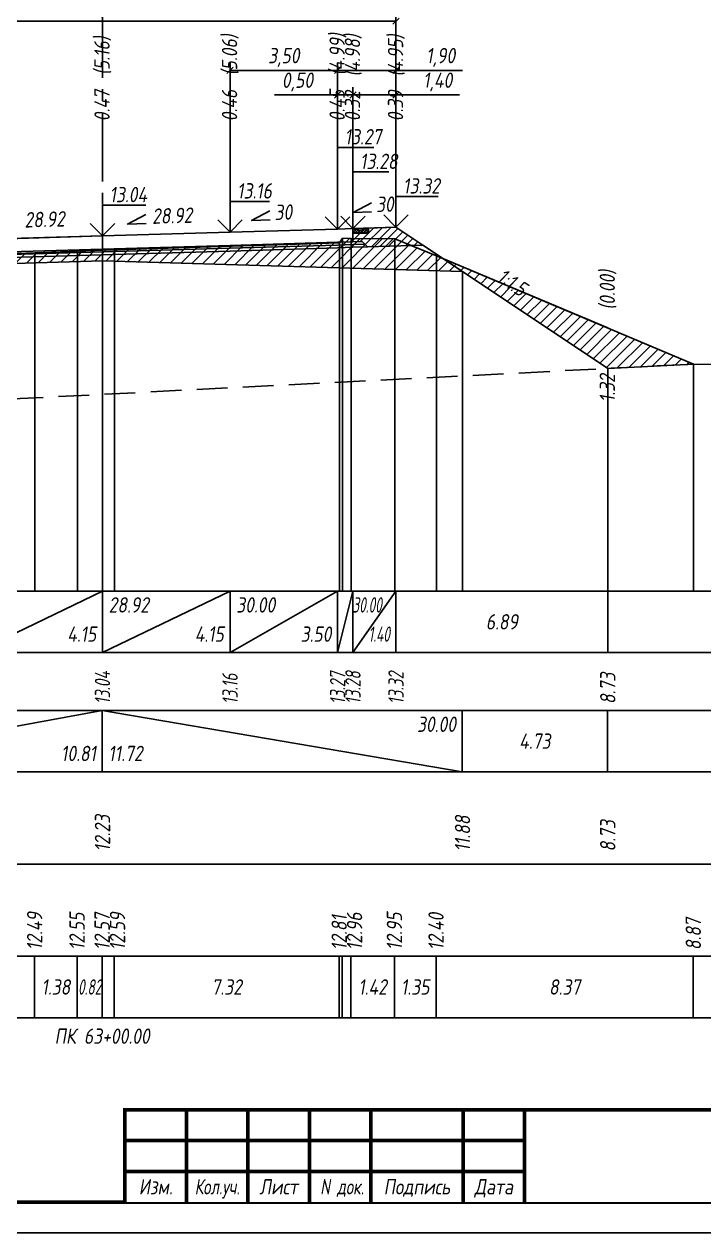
# Model space of a CAD drawing. Extents: x -717 to 1451, y -133302 to 233.
# Drawn here: x 183.6 to 294.1, y -99225.4 to -99028.8 of the extents above; entities that cross this region are included whole.
import ezdxf
from ezdxf.enums import TextEntityAlignment as Align

# ---------------------------------------------------------------- set-up
doc = ezdxf.new("R2010")
doc.units = 0
doc.linetypes.add('осевая2', pattern=[1.125, 0.75, -0.125, 0.125, -0.125])
doc.linetypes.add('штриховая', pattern=[0.75, 0.5, -0.25])
for name, color, linetype in [('Зарамочное оформление', 7, 'Continuous'), ('Интерполированный поперечник', 2, 'Continuous'), ('Код_510', 7, 'Continuous'), ('Код_514', 1, 'Continuous'), ('Код_516', 1, 'Continuous'), ('Контур_0', 7, 'Continuous'), ('Контур_2521', 7, 'Continuous'), ('Контур_2564', 7, 'Continuous'), ('Контур_2660', 7, 'Continuous'), ('Контур_2665', 7, 'Continuous'), ('Контур_400', 7, 'Continuous'), ('Контур_508', 7, 'Continuous'), ('Контур_512', 7, 'Continuous'), ('Контур_513', 7, 'Continuous'), ('Контур_818', 7, 'Continuous'), ('Красный поперечник', 1, 'Continuous'), ('Объём_2501', 7, 'Continuous'), ('Объём_2564', 7, 'Continuous'), ('Объём_2650', 7, 'Continuous'), ('Объём_2660', 7, 'Continuous'), ('Объём_2661', 7, 'Continuous'), ('Объём_2665', 7, 'Continuous'), ('Объём_2666', 7, 'Continuous'), ('Объём_2667', 7, 'Continuous'), ('Объём_2668', 7, 'Continuous'), ('Объём_2669', 7, 'Continuous'), ('Объём_2675', 7, 'Continuous'), ('Ось', 1, 'осевая2'), ('Откосы', 7, 'Continuous'), ('Отметки покрытия', 7, 'Continuous'), ('Подписи поперечников', 7, 'Continuous'), ('Рабочие отметки', 7, 'Continuous'), ('Рабочие отметки доп.', 7, 'Continuous'), ('Таблица', 7, 'Continuous'), ('Уклоны проезжей части', 7, 'Continuous'), ('Черный поперечник', 3, 'Continuous')]:
    doc.layers.add(name, color=color, linetype=linetype)
for name, color, linetype, true_color in [('Контур_2540', 2, 'Continuous', 0xffff00), ('Контур_2560', 2, 'Continuous', 0xffff00), ('Контур_2561', 7, 'Continuous', 0xff8040), ('Контур_2562', 3, 'Continuous', 0x00ff00), ('Контур_2563', 7, 'Continuous', 0xff8000), ('Контур_2570', 7, 'Continuous', 0x80ff00), ('Контур_2736', 4, 'Continuous', 0x00ffff), ('Контур_2737', 4, 'Continuous', 0x00ffff), ('Контур_2738', 4, 'Continuous', 0x00ffff), ('Контур_2739', 4, 'Continuous', 0x00ffff), ('Контур_2741', 4, 'Continuous', 0x00ffff), ('Контур_2742', 4, 'Continuous', 0x00ffff), ('Контур_2743', 4, 'Continuous', 0x00ffff), ('Контур_2744', 7, 'Continuous', 0xa4ffff), ('Контур_2745', 7, 'Continuous', 0xa4ffff), ('Контур_2747', 4, 'Continuous', 0x00ffff), ('Контур_2748', 4, 'Continuous', 0x00ffff), ('Контур_2749', 4, 'Continuous', 0x00ffff), ('Контур_2750', 4, 'Continuous', 0x00ffff), ('Контур_2751', 4, 'Continuous', 0x00ffff), ('Контур_2752', 4, 'Continuous', 0x00ffff), ('Контур_402', 7, 'Continuous', 0xff6464), ('Контур_703', 4, 'Continuous', 0x00ffff), ('Контур_705', 4, 'Continuous', 0x00ffff), ('Контур_707', 4, 'Continuous', 0x00ffff), ('Контур_720', 131, 'Continuous', 0xaaffff), ('Объём_2500', 7, 'Continuous', 0xc0c0c0), ('Объём_2520', 7, 'Continuous', 0x80ffff), ('Объём_2540', 2, 'Continuous', 0xffff00), ('Объём_2560', 2, 'Continuous', 0xffff00), ('Объём_2561', 7, 'Continuous', 0xff8040), ('Объём_2562', 3, 'Continuous', 0x00ff00), ('Объём_2563', 7, 'Continuous', 0xff8000), ('Объём_2580', 3, 'Continuous', 0x00ff00), ('Объём_2600', 7, 'Continuous', 0x808000)]:
    doc.layers.add(name, color=color, linetype=linetype, true_color=true_color)
doc.styles.get("Standard").update_dxf_attribs({"font": 'txt', "height": 2.5})
doc.styles.add('М', font='romand.shx', dxfattribs={"width": 0.8, "oblique": 10, "height": 2.5})
doc.dimstyles.new('ISO-25', dxfattribs={"dimtxt": 2.5, "dimasz": 2.5, "dimexe": 1.25, "dimexo": 0.625, "dimtad": 1, "dimtxsty": 'Standard', "dimcen": 2.5, "dimadec": 0, "dimazin": 0, "dimtfac": 1, "dimtmove": 0, "dimatfit": 3, "dimfxl": 1, "dimarcsym": 0})

# ---------------------------------------------------------------- blocks, each defined once
blk = doc.blocks.new('_Oblique')
at = {"color": 0, "linetype": 'ByBlock', "lineweight": -2}
blk.add_line((-0.5, -0.5), (0.5, 0.5), dxfattribs=at)
blk = doc.blocks.new('*D1978')
at = {"color": 0, "lineweight": -2, "transparency": 16777216}
for p, q in [((237.04, -99061.45), (237.04, -99039.02)), ((244.04, -99061.24), (244.04, -99039.02)), ((237.04, -99040.27), (244.04, -99040.27)), ((244.04, -99040.27), (254.37, -99040.27))]:
    blk.add_line(p, q, dxfattribs=at)
at = {"layer": 'Defpoints', "color": 0, "transparency": 16777216}
for p in [(244.04, -99040.27), (237.04, -99062.07), (244.04, -99061.86)]:
    blk.add_point(p, dxfattribs=at)
at = {"color": 0, "lineweight": -2, "transparency": 16777216, "rotation": 180}
blk.add_blockref('_Oblique', (237.04, -99040.27), dxfattribs=at)
at = {"color": 0, "lineweight": -2, "transparency": 16777216}
blk.add_blockref('_Oblique', (244.04, -99040.27), dxfattribs=at)
at = {"color": 0, "transparency": 16777216, "insert": (250.83, -99038.16), "char_height": 2.5, "width": 8.75, "attachment_point": 5, "style": 'М'}
blk.add_mtext('1,40', dxfattribs=at)
blk = doc.blocks.new('*D1980')
at = {"color": 0, "lineweight": -2, "transparency": 16777216}
for p, q in [((234.54, -99061.52), (234.54, -99039.02)), ((237.04, -99061.45), (237.04, -99039.02)), ((234.54, -99040.27), (224.26, -99040.27)), ((237.04, -99040.27), (234.54, -99040.27))]:
    blk.add_line(p, q, dxfattribs=at)
at = {"layer": 'Defpoints', "color": 0, "transparency": 16777216}
for p in [(237.04, -99040.27), (234.54, -99062.15), (237.04, -99062.07)]:
    blk.add_point(p, dxfattribs=at)
at = {"color": 0, "lineweight": -2, "transparency": 16777216, "rotation": 180}
blk.add_blockref('_Oblique', (234.54, -99040.27), dxfattribs=at)
at = {"color": 0, "lineweight": -2, "transparency": 16777216}
blk.add_blockref('_Oblique', (237.04, -99040.27), dxfattribs=at)
at = {"color": 0, "transparency": 16777216, "insert": (228.02, -99038.16), "char_height": 2.5, "width": 9.1667, "attachment_point": 5, "style": 'М'}
blk.add_mtext('0,50', dxfattribs=at)
blk = doc.blocks.new('*D1982')
at = {"color": 0, "lineweight": -2, "transparency": 16777216}
for p, q in [((217.04, -99062.05), (217.04, -99035.02)), ((234.54, -99061.52), (234.54, -99035.02)), ((234.54, -99036.27), (217.04, -99036.27))]:
    blk.add_line(p, q, dxfattribs=at)
at = {"layer": 'Defpoints', "color": 0, "transparency": 16777216}
for p in [(217.04, -99036.27), (217.04, -99062.67), (234.54, -99062.15)]:
    blk.add_point(p, dxfattribs=at)
at = {"color": 0, "lineweight": -2, "transparency": 16777216, "rotation": 180}
blk.add_blockref('_Oblique', (217.04, -99036.27), dxfattribs=at)
at = {"color": 0, "lineweight": -2, "transparency": 16777216}
blk.add_blockref('_Oblique', (234.54, -99036.27), dxfattribs=at)
at = {"color": 0, "transparency": 16777216, "insert": (225.79, -99034.16), "char_height": 2.5, "width": 9.5833, "attachment_point": 5, "style": 'М'}
blk.add_mtext('3,50', dxfattribs=at)
blk = doc.blocks.new('*D1983')
at = {"color": 0, "lineweight": -2, "transparency": 16777216}
for p, q in [((234.54, -99061.52), (234.54, -99035.02)), ((244.04, -99061.24), (244.04, -99035.02)), ((234.54, -99036.27), (244.04, -99036.27)), ((244.04, -99036.27), (254.86, -99036.27))]:
    blk.add_line(p, q, dxfattribs=at)
at = {"layer": 'Defpoints', "color": 0, "transparency": 16777216}
for p in [(234.54, -99036.27), (234.54, -99062.15), (244.04, -99061.86)]:
    blk.add_point(p, dxfattribs=at)
at = {"color": 0, "lineweight": -2, "transparency": 16777216, "rotation": 180}
blk.add_blockref('_Oblique', (234.54, -99036.27), dxfattribs=at)
at = {"color": 0, "lineweight": -2, "transparency": 16777216}
blk.add_blockref('_Oblique', (244.04, -99036.27), dxfattribs=at)
at = {"color": 0, "transparency": 16777216, "insert": (251.32, -99034.16), "char_height": 2.5, "width": 8.75, "attachment_point": 5, "style": 'М'}
blk.add_mtext('1,90', dxfattribs=at)
blk = doc.blocks.new('*D1985')
at = {"color": 0, "lineweight": -2, "transparency": 16777216}
for p, q in [((148.54, -99064.13), (148.54, -99027.02)), ((244.04, -99061.24), (244.04, -99027.02)), ((148.54, -99028.27), (244.04, -99028.27))]:
    blk.add_line(p, q, dxfattribs=at)
at = {"layer": 'Defpoints', "color": 0, "transparency": 16777216}
for p in [(244.04, -99028.27), (244.04, -99061.86), (148.54, -99064.75)]:
    blk.add_point(p, dxfattribs=at)
at = {"color": 0, "lineweight": -2, "transparency": 16777216, "rotation": 180}
blk.add_blockref('_Oblique', (148.54, -99028.27), dxfattribs=at)
at = {"color": 0, "lineweight": -2, "transparency": 16777216}
blk.add_blockref('_Oblique', (244.04, -99028.27), dxfattribs=at)
at = {"color": 0, "transparency": 16777216, "insert": (196.29, -99026.16), "char_height": 2.5, "width": 10.4167, "attachment_point": 5, "style": 'М'}
blk.add_mtext('19,10', dxfattribs=at)
blk = doc.blocks.new('Штамп')
at = {"linetype": 'Continuous'}
blk.add_wipeout([(199.95, -411.25), (384.95, -411.25), (384.95, -426.25), (199.95, -426.25)], dxfattribs=at).dxf.layer = 'Зарамочное оформление'
at = {"layer": 'Зарамочное оформление', "linetype": 'Continuous', "lineweight": -3, "const_width": 0.6, "flags": 128}
for points in [[(199.95, -426.25), (199.95, -411.25), (384.95, -411.25)], [(209.95, -411.25), (209.95, -426.25)], [(219.95, -411.25), (219.95, -426.25)], [(229.95, -411.25), (229.95, -426.25)], [(239.95, -411.25), (239.95, -426.25)], [(254.95, -411.25), (254.95, -426.25)], [(264.95, -411.25), (264.95, -426.25)], [(374.95, -411.25), (374.95, -426.25)], [(199.95, -416.25), (264.95, -416.25)], [(374.95, -418.25), (384.95, -418.25)], [(199.95, -421.25), (264.95, -421.25)]]:
    blk.add_lwpolyline(points, dxfattribs=at)
at = {"linetype": 'Continuous', "insert": (319.95, -419.17), "char_height": 5, "width": 110, "attachment_point": 5, "style": 'М'}
blk.add_mtext('{\\Q10;\\W0.8;43/23-Р-ЗП2-1}', dxfattribs=at)
at = {"layer": 'Зарамочное оформление', "linetype": 'Continuous', "style": 'М', "oblique": 10}
for s, width, p in [('Лист', 0.8, (379.95, -414.66)), ('Изм.', 0.8, (204.95, -423.75)), ('Кол.уч.', 0.7, (214.95, -423.75)), ('Лист', 0.8, (224.95, -423.75)), ('N док.', 0.7, (235.28, -423.75)), ('Подпись', 0.8, (247.45, -423.75)), ('Дата', 0.8, (259.95, -423.75))]:
    blk.add_text(s, height=2.5, dxfattribs=dict(at, width=width)).set_placement(p, align=Align.MIDDLE_CENTER)
blk = doc.blocks.new('шифр')
blk.add_blockref('Штамп', (0, -98854))

msp = doc.modelspace()

# ---------------------------------------------------------------- hatches: boundary and pattern name
h = msp.add_hatch()
h.set_pattern_fill('ANSI37', color=256, scale=0.1)
h.set_pattern_definition([(45, (238.29395, -99062.26078), (-0.22451, 0.22451), []), (135, (238.29395, -99062.26078), (-0.22451, -0.22451), [])])
h.paths.add_polyline_path([(237.044, -99062.011), (237.044, -99062.764), (239.549, -99062.764), (239.544, -99061.936), (238.286, -99062.261)])
at = {"layer": 'Объём_2563'}
h = msp.add_hatch(dxfattribs=at)
h.set_pattern_fill('ANSI31', color=256, scale=0.3)
h.paths.add_polyline_path([(238.544, -99064.116), (239.418, -99064.99), (248.422, -99064.719), (244.044, -99061.801), (239.544, -99061.936), (239.549, -99062.764), (237.044, -99062.764), (237.044, -99064.161)])
at = {"layer": 'Объём_2600'}
h = msp.add_hatch(dxfattribs=at)
h.set_pattern_fill('ANSI31', color=6, scale=0.4)
h.paths.add_polyline_path([(198.245, -99065.479), (234.858, -99064.343), (235.358, -99063.593), (236.749, -99063.621), (243.838, -99063.686), (250.611, -99066.431), (292.471, -99084.054), (278.499, -99084.771), (254.87, -99069.018), (196.294, -99067.261), (196.294, -99065.544)])
h = msp.add_hatch(dxfattribs=at)
h.set_pattern_fill('ANSI31', color=6, scale=0.4)
h.paths.add_polyline_path([(196.294, -99067.261), (142.257, -99068.882), (136.275, -99072.87), (143.671, -99067.375), (143.671, -99066.625), (144.691, -99066.624), (148.716, -99066.558), (149.217, -99067.308), (185.306, -99065.966), (192.215, -99065.681), (196.294, -99065.544)])

# ---------------------------------------------------------------- linework, layer by layer
at = {"flags": 128}
msp.add_lwpolyline([(-30.054, -99225.421), (389.946, -99225.421), (389.946, -98928.421), (-30.054, -98928.421)], close=True, dxfattribs=at)
at = {"const_width": 0.6, "flags": 128}
msp.add_lwpolyline([(-10.054, -99220.421), (384.946, -99220.421), (384.946, -98933.421), (-10.054, -98933.421)], close=True, dxfattribs=at)
msp.add_lwpolyline([(237.044, -99062.011), (237.044, -99062.764), (239.549, -99062.764), (239.544, -99061.936), (238.286, -99062.261), (237.044, -99062.011)])
at = {"layer": 'Код_510'}
for p, q in [((185.252, -99190.421), (185.252, -99180.421)), ((192.16, -99190.421), (192.16, -99180.421)), ((196.24, -99190.421), (196.24, -99180.421)), ((198.19, -99190.421), (198.19, -99180.421)), ((234.804, -99190.421), (234.804, -99180.421)), ((235.304, -99190.421), (235.304, -99180.421)), ((236.695, -99190.421), (236.695, -99180.421)), ((243.783, -99190.421), (243.783, -99180.421)), ((250.557, -99190.421), (250.557, -99180.421)), ((292.418, -99190.421), (292.418, -99180.421))]:
    msp.add_line(p, q, dxfattribs=at)
at = {"layer": 'Код_514'}
for p, q in [((175.544, -99131), (196.294, -99121)), ((196.294, -99131), (196.294, -99121)), ((196.294, -99131), (217.044, -99121)), ((217.044, -99131), (217.044, -99121)), ((217.044, -99131), (234.544, -99121)), ((234.544, -99131), (234.544, -99121)), ((234.544, -99131), (237.044, -99121)), ((237.044, -99131), (237.044, -99121)), ((237.044, -99131), (244.044, -99121)), ((244.044, -99131), (244.044, -99121)), ((278.499, -99131), (278.499, -99121))]:
    msp.add_line(p, q, dxfattribs=at)
at = {"layer": 'Код_516'}
for p, q in [((142.203, -99150.421), (196.24, -99140.421)), ((196.24, -99150.421), (196.24, -99140.421)), ((196.24, -99140.421), (254.816, -99150.421)), ((254.816, -99150.421), (254.816, -99140.421)), ((278.445, -99150.421), (278.445, -99140.421))]:
    msp.add_line(p, q, dxfattribs=at)
at = {"layer": 'Контур_0', "flags": 128}
for points in [[(196.294, -99063.211), (217.044, -99062.611), (234.544, -99062.086), (234.544, -99062.086), (234.544, -99062.086), (234.544, -99062.086), (234.544, -99062.086), (234.544, -99062.086), (237.044, -99062.011), (237.044, -99064.161), (234.544, -99064.236), (234.544, -99064.236), (234.544, -99064.236), (234.544, -99064.236), (234.544, -99064.236), (234.544, -99064.236), (217.044, -99064.761), (196.294, -99065.361), (196.294, -99063.211)], [(244.044, -99061.801), (244.044, -99061.801)], [(244.044, -99061.801), (278.499, -99084.771), (278.499, -99084.771), (278.499, -99084.771), (278.499, -99084.771), (278.499, -99084.771), (278.499, -99084.771), (278.499, -99084.771), (278.499, -99084.771), (278.499, -99084.771), (278.499, -99084.771), (278.499, -99084.771), (278.499, -99084.771), (278.499, -99084.771), (278.499, -99084.771), (278.499, -99084.771)], [(244.044, -99061.801), (278.499, -99084.771), (278.499, -99084.771), (278.499, -99084.771), (278.499, -99084.771), (278.499, -99084.771), (278.499, -99084.771), (278.499, -99084.771), (278.499, -99084.771), (278.499, -99084.771), (278.499, -99084.771), (278.499, -99084.771), (278.499, -99084.771), (278.499, -99084.771), (278.499, -99084.771), (278.499, -99084.771), (278.499, -99084.771), (278.499, -99084.771), (278.499, -99084.771), (278.499, -99084.771), (278.499, -99084.771), (278.499, -99084.771), (278.499, -99084.771), (278.499, -99084.771), (278.499, -99084.771), (278.499, -99084.771), (278.499, -99084.771), (278.499, -99084.771), (278.499, -99084.771), (278.499, -99084.771)], [(196.294, -99063.211), (175.544, -99063.811), (158.044, -99064.336), (158.044, -99064.336), (158.044, -99064.336), (158.044, -99064.336), (158.044, -99064.336), (155.544, -99064.411), (155.544, -99066.561), (158.044, -99066.486), (158.044, -99066.486), (158.044, -99066.486), (158.044, -99066.486), (158.044, -99066.486), (158.044, -99066.486), (175.544, -99065.961), (196.294, -99065.361), (196.294, -99063.211)], [(196.294, -99065.361), (217.044, -99064.761), (234.544, -99064.236), (234.544, -99064.236), (234.544, -99064.236), (234.544, -99064.236), (234.544, -99064.236), (234.544, -99064.236), (237.044, -99064.161), (238.544, -99064.116), (239.418, -99064.99), (237.044, -99065.061), (234.544, -99065.136), (234.544, -99065.136), (234.544, -99065.136), (234.544, -99065.136), (234.544, -99065.136), (234.544, -99065.136), (217.044, -99065.661), (196.294, -99066.261), (196.294, -99065.361)], [(237.044, -99064.161), (238.544, -99064.116), (239.418, -99064.99), (248.422, -99064.719)], [(196.294, -99065.361), (175.544, -99065.961), (158.044, -99066.486), (158.044, -99066.486), (158.044, -99066.486), (158.044, -99066.486), (158.044, -99066.486), (158.044, -99066.486), (155.544, -99066.561), (154.044, -99066.606), (153.116, -99067.534), (155.544, -99067.461), (158.044, -99067.386), (158.044, -99067.386), (158.044, -99067.386), (158.044, -99067.386), (158.044, -99067.386), (158.044, -99067.386), (175.544, -99066.861), (196.294, -99066.261), (196.294, -99065.361)]]:
    msp.add_lwpolyline(points, dxfattribs=at)
at = {"layer": 'Контур_2521', "color": 250, "flags": 128}
for points in [[(196.294, -99065.811), (217.044, -99065.211), (234.544, -99064.686), (234.544, -99064.686), (234.544, -99064.686), (234.544, -99064.686), (234.544, -99064.686), (234.544, -99064.686), (237.044, -99064.611), (238.981, -99064.553)], [(196.294, -99065.811), (175.544, -99066.411), (158.044, -99066.936), (158.044, -99066.936), (158.044, -99066.936), (158.044, -99066.936), (158.044, -99066.936), (158.044, -99066.936), (155.544, -99067.011), (153.58, -99067.07)]]:
    msp.add_lwpolyline(points, dxfattribs=at)
at = {"layer": 'Контур_2540', "flags": 128}
for points in [[(196.294, -99067.261), (254.87, -99069.018), (248.422, -99064.719), (239.418, -99064.99), (237.044, -99065.061), (234.544, -99065.136), (217.044, -99065.661), (196.294, -99066.261), (196.294, -99067.261)], [(175.544, -99066.861), (158.044, -99067.386), (155.544, -99067.461), (153.116, -99067.534), (143.863, -99067.811), (142.257, -99068.882), (196.294, -99067.261), (196.294, -99066.261), (175.544, -99066.861)]]:
    msp.add_lwpolyline(points, dxfattribs=at)
at = {"layer": 'Контур_2560', "flags": 128}
msp.add_lwpolyline([(237.044, -99062.011), (244.044, -99061.801), (244.044, -99061.801), (244.044, -99061.801)], dxfattribs=at)
at = {"layer": 'Контур_2561', "flags": 128}
msp.add_lwpolyline([(237.044, -99062.011), (237.044, -99062.011), (244.044, -99061.801), (244.044, -99061.801), (237.044, -99062.011)], dxfattribs=at)
at = {"layer": 'Контур_2562', "flags": 128}
msp.add_lwpolyline([(244.044, -99061.801), (244.044, -99061.801), (244.044, -99061.801), (244.044, -99061.801), (244.044, -99061.801)], dxfattribs=at)
at = {"layer": 'Контур_2563', "flags": 128}
msp.add_lwpolyline([(238.544, -99064.116), (239.418, -99064.99), (248.422, -99064.719), (244.044, -99061.801), (237.044, -99062.011), (237.044, -99064.161), (238.544, -99064.116)], dxfattribs=at)
at = {"layer": 'Контур_2564', "flags": 128}
msp.add_lwpolyline([(237.044, -99062.011), (244.044, -99061.801)], dxfattribs=at)
at = {"layer": 'Контур_2570', "flags": 128}
msp.add_lwpolyline([(80, -99101.75), (91.267, -99096.47), (93.832, -99094.616), (104.132, -99094.544), (106.749, -99094.321), (106.749, -99094.321), (123.927, -99082.044), (143.671, -99067.375), (143.671, -99066.625), (144.691, -99066.624), (148.716, -99066.558), (149.217, -99067.308), (185.306, -99065.966), (192.215, -99065.681), (196.294, -99065.544), (198.245, -99065.479), (234.858, -99064.343), (235.358, -99063.593), (236.749, -99063.621), (243.838, -99063.686), (250.611, -99066.431), (292.472, -99084.049), (303.499, -99084.175)], dxfattribs=at)
at = {"layer": 'Контур_2660', "flags": 128}
for points in [[(142.257, -99068.882), (196.294, -99067.261)], [(196.294, -99067.261), (254.87, -99069.018)]]:
    msp.add_lwpolyline(points, dxfattribs=at)
at = {"layer": 'Контур_2665', "flags": 128}
msp.add_lwpolyline([(244.044, -99061.801), (244.044, -99061.801)], dxfattribs=at)
at = {"layer": 'Контур_2736', "flags": 128}
msp.add_lwpolyline([(244.044, -99061.801), (278.499, -99084.771)], dxfattribs=at)
at = {"layer": 'Контур_2737', "flags": 128}
msp.add_lwpolyline([(278.499, -99084.771), (278.499, -99084.771)], dxfattribs=at)
at = {"layer": 'Контур_2738', "flags": 128}
msp.add_lwpolyline([(278.499, -99084.771), (278.499, -99084.771)], dxfattribs=at)
at = {"layer": 'Контур_2739', "flags": 128}
msp.add_lwpolyline([(278.499, -99084.771), (278.499, -99084.771)], dxfattribs=at)
at = {"layer": 'Контур_2741', "flags": 128}
msp.add_lwpolyline([(278.499, -99084.771), (278.499, -99084.771)], dxfattribs=at)
at = {"layer": 'Контур_2742', "flags": 128}
msp.add_lwpolyline([(278.499, -99084.771), (278.499, -99084.771)], dxfattribs=at)
at = {"layer": 'Контур_2743', "flags": 128}
msp.add_lwpolyline([(278.499, -99084.771), (278.499, -99084.771)], dxfattribs=at)
at = {"layer": 'Контур_2744', "flags": 128}
msp.add_lwpolyline([(278.499, -99084.771), (278.499, -99084.771)], dxfattribs=at)
msp.add_lwpolyline([(278.499, -99084.771), (278.499, -99084.771)], dxfattribs=at)
msp.add_lwpolyline([(278.499, -99084.771), (278.499, -99084.771)], dxfattribs=at)
msp.add_lwpolyline([(278.499, -99084.771), (278.499, -99084.771)], dxfattribs=at)
msp.add_lwpolyline([(278.499, -99084.771), (278.499, -99084.771)], dxfattribs=at)
msp.add_lwpolyline([(278.499, -99084.771), (278.499, -99084.771)], dxfattribs=at)
at = {"layer": 'Контур_2745', "flags": 128}
msp.add_lwpolyline([(278.499, -99084.771), (278.499, -99084.771)], dxfattribs=at)
msp.add_lwpolyline([(278.499, -99084.771), (278.499, -99084.771)], dxfattribs=at)
msp.add_lwpolyline([(278.499, -99084.771), (278.499, -99084.771)], dxfattribs=at)
msp.add_lwpolyline([(278.499, -99084.771), (278.499, -99084.771)], dxfattribs=at)
msp.add_lwpolyline([(278.499, -99084.771), (278.499, -99084.771)], dxfattribs=at)
msp.add_lwpolyline([(278.499, -99084.771), (278.499, -99084.771)], dxfattribs=at)
at = {"layer": 'Контур_2747', "flags": 128}
msp.add_lwpolyline([(278.499, -99084.771), (278.499, -99084.771)], dxfattribs=at)
at = {"layer": 'Контур_2748', "flags": 128}
msp.add_lwpolyline([(278.499, -99084.771), (278.499, -99084.771)], dxfattribs=at)
at = {"layer": 'Контур_2749', "flags": 128}
msp.add_lwpolyline([(278.499, -99084.771), (278.499, -99084.771)], dxfattribs=at)
at = {"layer": 'Контур_2750', "flags": 128}
msp.add_lwpolyline([(278.499, -99084.771), (278.499, -99084.771)], dxfattribs=at)
at = {"layer": 'Контур_2751', "flags": 128}
msp.add_lwpolyline([(278.499, -99084.771), (278.499, -99084.771)], dxfattribs=at)
at = {"layer": 'Контур_2752', "flags": 128}
msp.add_lwpolyline([(278.499, -99084.771), (278.499, -99084.771)], dxfattribs=at)
at = {"layer": 'Контур_400', "flags": 128}
for points in [[(196.294, -99063.211), (217.044, -99062.611), (234.544, -99062.086), (234.544, -99062.086), (234.544, -99062.086), (234.544, -99062.086), (234.544, -99062.086), (234.544, -99062.086), (237.044, -99062.011)], [(155.544, -99064.411), (158.044, -99064.336), (158.044, -99064.336), (158.044, -99064.336), (158.044, -99064.336), (158.044, -99064.336), (158.044, -99064.336), (175.544, -99063.811), (196.294, -99063.211)]]:
    msp.add_lwpolyline(points, dxfattribs=at)
at = {"layer": 'Контур_402', "flags": 128}
msp.add_lwpolyline([(142.257, -99068.882), (196.294, -99067.261), (254.87, -99069.018)], dxfattribs=at)
at = {"layer": 'Контур_508', "flags": 128}
msp.add_lwpolyline([(105, -99093.72), (142.257, -99068.882), (196.294, -99067.261), (254.87, -99069.018), (278.499, -99084.771)], dxfattribs=at)
at = {"layer": 'Контур_512', "flags": 128}
msp.add_lwpolyline([(105, -99093.72), (142.257, -99068.882), (196.294, -99067.261), (254.87, -99069.018), (278.499, -99084.771)], dxfattribs=at)
at = {"layer": 'Контур_513', "flags": 128}
msp.add_lwpolyline([(105, -99093.72), (142.257, -99068.882), (196.294, -99067.261), (254.87, -99069.018), (278.499, -99084.771)], dxfattribs=at)
at = {"layer": 'Контур_703', "flags": 128}
for points in [[(244.044, -99061.801), (278.499, -99084.771)], [(278.499, -99084.771), (278.499, -99084.771)]]:
    msp.add_lwpolyline(points, dxfattribs=at)
at = {"layer": 'Контур_705', "flags": 128}
msp.add_lwpolyline([(278.499, -99084.771), (278.499, -99084.771)], dxfattribs=at)
at = {"layer": 'Контур_707', "flags": 128}
msp.add_lwpolyline([(278.499, -99084.771), (278.499, -99084.771)], dxfattribs=at)
at = {"layer": 'Контур_720', "flags": 128}
msp.add_lwpolyline([(278.499, -99084.771), (278.499, -99084.771)], dxfattribs=at)
at = {"layer": 'Контур_818', "flags": 128}
msp.add_lwpolyline([(105, -99094.47), (106.749, -99094.321), (106.749, -99094.321), (123.927, -99082.044), (143.671, -99067.375), (143.671, -99066.625), (144.691, -99066.624), (148.716, -99066.558), (149.217, -99067.308), (185.306, -99065.966), (192.215, -99065.681), (196.294, -99065.544), (198.245, -99065.479), (234.858, -99064.343), (235.358, -99063.593), (236.749, -99063.621), (243.838, -99063.686), (250.611, -99066.431), (278.499, -99078.168)], dxfattribs=at)
at = {"layer": 'Красный поперечник'}
for p, q in [((196.294, -99063.211), (217.044, -99062.611)), ((217.044, -99062.611), (234.544, -99062.086)), ((234.544, -99062.086), (237.044, -99062.011)), ((237.044, -99062.011), (244.044, -99061.801)), ((244.044, -99061.801), (278.499, -99084.771)), ((175.544, -99063.811), (196.294, -99063.211)), ((196.294, -99067.261), (196.294, -99121)), ((254.87, -99069.018), (254.87, -99121)), ((278.499, -99084.771), (278.499, -99121))]:
    msp.add_line(p, q, dxfattribs=at)
at = {"layer": 'Объём_2500', "flags": 128}
for points in [[(196.294, -99063.211), (217.044, -99062.611), (234.544, -99062.086), (234.544, -99062.086), (234.544, -99062.086), (234.544, -99062.086), (234.544, -99062.086), (234.544, -99062.086), (237.044, -99062.011), (237.044, -99064.161), (234.544, -99064.236), (234.544, -99064.236), (234.544, -99064.236), (234.544, -99064.236), (234.544, -99064.236), (234.544, -99064.236), (217.044, -99064.761), (196.294, -99065.361), (196.294, -99063.211)], [(196.294, -99063.211), (175.544, -99063.811), (158.044, -99064.336), (158.044, -99064.336), (158.044, -99064.336), (158.044, -99064.336), (158.044, -99064.336), (155.544, -99064.411), (155.544, -99066.561), (158.044, -99066.486), (158.044, -99066.486), (158.044, -99066.486), (158.044, -99066.486), (158.044, -99066.486), (158.044, -99066.486), (175.544, -99065.961), (196.294, -99065.361), (196.294, -99063.211)]]:
    msp.add_lwpolyline(points, dxfattribs=at)
at = {"layer": 'Объём_2501', "flags": 128}
for points in [[(196.294, -99063.211), (217.044, -99062.611), (234.544, -99062.086), (234.544, -99062.086), (234.544, -99062.086), (234.544, -99062.086), (234.544, -99062.086), (234.544, -99062.086), (237.044, -99062.011)], [(155.544, -99064.411), (158.044, -99064.336), (158.044, -99064.336), (158.044, -99064.336), (158.044, -99064.336), (158.044, -99064.336), (158.044, -99064.336), (175.544, -99063.811), (196.294, -99063.211)]]:
    msp.add_lwpolyline(points, dxfattribs=at)
at = {"layer": 'Объём_2520', "color": 250, "flags": 128}
for points in [[(196.294, -99065.361), (217.044, -99064.761), (234.544, -99064.236), (234.544, -99064.236), (234.544, -99064.236), (234.544, -99064.236), (234.544, -99064.236), (234.544, -99064.236), (237.044, -99064.161), (238.544, -99064.116), (239.418, -99064.99), (237.044, -99065.061), (234.544, -99065.136), (234.544, -99065.136), (234.544, -99065.136), (234.544, -99065.136), (234.544, -99065.136), (234.544, -99065.136), (217.044, -99065.661), (196.294, -99066.261), (196.294, -99065.361)], [(196.294, -99065.361), (175.544, -99065.961), (158.044, -99066.486), (158.044, -99066.486), (158.044, -99066.486), (158.044, -99066.486), (158.044, -99066.486), (158.044, -99066.486), (155.544, -99066.561), (154.044, -99066.606), (153.116, -99067.534), (155.544, -99067.461), (158.044, -99067.386), (158.044, -99067.386), (158.044, -99067.386), (158.044, -99067.386), (158.044, -99067.386), (158.044, -99067.386), (175.544, -99066.861), (196.294, -99066.261), (196.294, -99065.361)]]:
    msp.add_lwpolyline(points, dxfattribs=at)
at = {"layer": 'Объём_2540', "flags": 128}
for points in [[(196.294, -99067.261), (254.87, -99069.018), (248.422, -99064.719), (239.418, -99064.99), (237.044, -99065.061), (234.544, -99065.136), (217.044, -99065.661), (196.294, -99066.261), (196.294, -99067.261)], [(175.544, -99066.861), (158.044, -99067.386), (155.544, -99067.461), (153.116, -99067.534), (143.863, -99067.811), (142.257, -99068.882), (196.294, -99067.261), (196.294, -99066.261), (175.544, -99066.861)]]:
    msp.add_lwpolyline(points, dxfattribs=at)
at = {"layer": 'Объём_2560', "flags": 128}
msp.add_lwpolyline([(237.044, -99062.011), (244.044, -99061.801), (244.044, -99061.801), (244.044, -99061.801)], dxfattribs=at)
at = {"layer": 'Объём_2561', "flags": 128}
msp.add_lwpolyline([(237.044, -99062.011), (237.044, -99062.011), (244.044, -99061.801), (244.044, -99061.801), (237.044, -99062.011)], dxfattribs=at)
at = {"layer": 'Объём_2562', "flags": 128}
msp.add_lwpolyline([(244.044, -99061.801), (244.044, -99061.801), (244.044, -99061.801), (244.044, -99061.801), (244.044, -99061.801)], dxfattribs=at)
at = {"layer": 'Объём_2563', "color": 250, "flags": 128}
msp.add_lwpolyline([(238.544, -99064.116), (239.418, -99064.99), (248.422, -99064.719), (244.044, -99061.801), (239.544, -99061.936), (239.549, -99062.764), (237.044, -99062.764), (237.044, -99064.161), (238.544, -99064.116)], dxfattribs=at)
at = {"layer": 'Объём_2564', "flags": 128}
msp.add_lwpolyline([(237.044, -99062.011), (244.044, -99061.801)], dxfattribs=at)
at = {"layer": 'Объём_2580', "flags": 128}
msp.add_lwpolyline([(244.044, -99061.801), (244.044, -99061.801)], dxfattribs=at)
at = {"layer": 'Объём_2650', "color": 6, "flags": 128}
for points in [[(198.245, -99065.479), (234.858, -99064.343), (235.358, -99063.593), (236.749, -99063.621), (243.838, -99063.686), (250.611, -99066.431), (292.471, -99084.054), (278.499, -99084.771), (254.87, -99069.018), (196.294, -99067.261), (196.294, -99065.544), (198.245, -99065.479), (198.245, -99065.479)], [(196.294, -99067.261), (142.257, -99068.882), (136.275, -99072.87), (143.671, -99067.375), (143.671, -99066.625), (144.691, -99066.624), (148.716, -99066.558), (149.217, -99067.308), (185.306, -99065.966), (192.215, -99065.681), (196.294, -99065.544), (196.294, -99067.261), (196.294, -99067.261)]]:
    msp.add_lwpolyline(points, dxfattribs=at)
at = {"layer": 'Объём_2660', "flags": 128}
for points in [[(142.257, -99068.882), (196.294, -99067.261)], [(196.294, -99067.261), (254.87, -99069.018)]]:
    msp.add_lwpolyline(points, dxfattribs=at)
at = {"layer": 'Объём_2661', "flags": 128}
msp.add_lwpolyline([(244.044, -99061.801), (278.499, -99084.771)], dxfattribs=at)
at = {"layer": 'Объём_2665', "flags": 128}
msp.add_lwpolyline([(244.044, -99061.801), (244.044, -99061.801)], dxfattribs=at)
at = {"layer": 'Объём_2666', "flags": 128}
msp.add_lwpolyline([(244.044, -99061.801), (278.499, -99084.771)], dxfattribs=at)
at = {"layer": 'Объём_2667', "flags": 128}
msp.add_lwpolyline([(278.499, -99084.771), (278.499, -99084.771)], dxfattribs=at)
msp.add_lwpolyline([(278.499, -99084.771), (278.499, -99084.771)], dxfattribs=at)
at = {"layer": 'Объём_2668', "flags": 128}
msp.add_lwpolyline([(278.499, -99084.771), (278.499, -99084.771)], dxfattribs=at)
msp.add_lwpolyline([(278.499, -99084.771), (278.499, -99084.771)], dxfattribs=at)
at = {"layer": 'Объём_2669', "flags": 128}
msp.add_lwpolyline([(278.499, -99084.771), (278.499, -99084.771)], dxfattribs=at)
msp.add_lwpolyline([(278.499, -99084.771), (278.499, -99084.771)], dxfattribs=at)
at = {"layer": 'Объём_2675', "flags": 128}
msp.add_lwpolyline([(278.499, -99084.771), (278.499, -99084.771)], dxfattribs=at)
msp.add_lwpolyline([(278.499, -99084.771), (278.499, -99084.771)], dxfattribs=at)
msp.add_lwpolyline([(278.499, -99084.771), (278.499, -99084.771)], dxfattribs=at)
msp.add_lwpolyline([(278.499, -99084.771), (278.499, -99084.771)], dxfattribs=at)
msp.add_lwpolyline([(278.499, -99084.771), (278.499, -99084.771)], dxfattribs=at)
msp.add_lwpolyline([(278.499, -99084.771), (278.499, -99084.771)], dxfattribs=at)
msp.add_lwpolyline([(278.499, -99084.771), (278.499, -99084.771)], dxfattribs=at)
msp.add_lwpolyline([(278.499, -99084.771), (278.499, -99084.771)], dxfattribs=at)
msp.add_lwpolyline([(278.499, -99084.771), (278.499, -99084.771)], dxfattribs=at)
msp.add_lwpolyline([(278.499, -99084.771), (278.499, -99084.771)], dxfattribs=at)
msp.add_lwpolyline([(278.499, -99084.771), (278.499, -99084.771)], dxfattribs=at)
msp.add_lwpolyline([(278.499, -99084.771), (278.499, -99084.771)], dxfattribs=at)
at = {"layer": 'Ось', "ltscale": 15}
msp.add_line((196.294, -99104.971), (196.294, -99022.182), dxfattribs=at)
at = {"layer": 'Откосы', "color": 1, "flags": 128}
for points in [[(223.559, -99060.605), (220.56, -99060.695), (223.514, -99059.106)], [(240.078, -99059.309), (237.079, -99059.399), (240.033, -99057.81)], [(203.385, -99061.196), (200.386, -99061.282), (203.342, -99059.696)]]:
    msp.add_lwpolyline(points, dxfattribs=at)
at = {"layer": 'Отметки покрытия', "color": 1}
for p, q in [((234.544, -99062.086), (234.544, -99048.801)), ((234.544, -99048.801), (240.444, -99048.801)), ((237.044, -99062.011), (237.044, -99052.801)), ((237.044, -99052.801), (242.894, -99052.801)), ((244.044, -99061.801), (244.044, -99056.801)), ((244.044, -99056.801), (250.894, -99056.801)), ((196.294, -99063.211), (196.294, -99058.211)), ((196.294, -99058.211), (203.344, -99058.211)), ((217.044, -99062.611), (217.044, -99057.611)), ((217.044, -99057.611), (223.444, -99057.611)), ((217.044, -99062.611), (215.044, -99060.611)), ((217.044, -99062.611), (219.044, -99060.611)), ((234.544, -99062.086), (232.544, -99060.086)), ((234.544, -99062.086), (236.544, -99060.086)), ((237.044, -99062.011), (235.044, -99060.011)), ((237.044, -99062.011), (239.044, -99060.011)), ((244.044, -99061.801), (242.044, -99059.801)), ((244.044, -99061.801), (246.044, -99059.801)), ((196.294, -99063.211), (194.294, -99061.211)), ((196.294, -99063.211), (198.294, -99061.211))]:
    msp.add_line(p, q, dxfattribs=at)
at = {"layer": 'Таблица'}
for p, q in [((80, -99121), (303.499, -99121)), ((80, -99131), (303.499, -99131)), ((80, -99140.421), (303.499, -99140.421)), ((79.946, -99150.421), (303.445, -99150.421)), ((79.946, -99165.421), (303.445, -99165.421)), ((79.946, -99180.421), (303.445, -99180.421)), ((79.946, -99190.421), (303.445, -99190.421))]:
    msp.add_line(p, q, dxfattribs=at)
at = {"layer": 'Черный поперечник', "color": 7}
for p, q in [((234.858, -99064.343), (234.858, -99121)), ((235.358, -99063.593), (235.358, -99121)), ((236.749, -99063.621), (236.749, -99121)), ((243.838, -99063.686), (243.838, -99121)), ((185.306, -99065.966), (185.306, -99121)), ((192.215, -99065.681), (192.215, -99121)), ((196.294, -99065.544), (196.294, -99121)), ((198.245, -99065.479), (198.245, -99121)), ((250.611, -99066.431), (250.611, -99121)), ((292.472, -99084.049), (292.472, -99121))]:
    msp.add_line(p, q, dxfattribs=at)
at = {"layer": 'Черный поперечник', "flags": 128}
msp.add_lwpolyline([(80, -99101), (91.267, -99095.72), (93.832, -99093.866), (104.132, -99093.794), (106.749, -99093.571), (123.927, -99081.294), (143.671, -99066.625), (144.691, -99066.624), (148.716, -99066.558), (149.217, -99067.308), (185.306, -99065.966), (192.215, -99065.681), (196.294, -99065.544), (198.245, -99065.479), (234.858, -99064.343), (235.358, -99063.593), (236.749, -99063.621), (243.838, -99063.686), (250.611, -99066.431), (292.472, -99084.049), (303.499, -99084.175)], dxfattribs=at)

# ---------------------------------------------------------------- texts
at = {"layer": 'Код_510', "style": 'М', "oblique": 10, "width": 0.8}
for s, p in [('12.49', (185.252, -99179.421)), ('12.55', (192.16, -99179.421)), ('12.57', (196.24, -99179.421)), ('12.59', (198.74, -99179.421)), ('12.96', (237.304, -99179.421)), ('12.95', (243.783, -99179.421)), ('12.40', (250.557, -99179.421)), ('12.81', (234.804, -99179.421)), ('8.87', (292.418, -99179.421))]:
    msp.add_text(s, height=2.5, rotation=90, dxfattribs=at).set_placement(p, align=Align.MIDDLE_LEFT)
at = {"layer": 'Код_510', "style": 'М', "oblique": 10}
for s, width, p in [('1.38', 0.8, (188.706, -99185.421)), ('0.82', 0.6, (194.2, -99185.421)), ('7.32', 0.8, (216.497, -99185.421)), ('1.42', 0.8, (240.239, -99185.421)), ('1.35', 0.8, (247.17, -99185.421)), ('8.37', 0.8, (271.488, -99185.421))]:
    msp.add_text(s, height=2.5, dxfattribs=dict(at, width=width)).set_placement(p, align=Align.MIDDLE_CENTER)
at = {"layer": 'Код_514', "style": 'М', "oblique": 10}
for s, width, p in [('28.92', 0.8, (197.294, -99122)), ('30.00', 0.8, (218.044, -99122)), ('30.00', 0.6, (236.946, -99122))]:
    msp.add_text(s, height=2.5, dxfattribs=dict(at, width=width)).set_placement(p, align=Align.TOP_LEFT)
at = {"layer": 'Код_514', "style": 'М', "oblique": 10, "width": 0.8}
msp.add_text('6.89', height=2.5, dxfattribs=at).set_placement((261.271, -99126), align=Align.MIDDLE_CENTER)
at = {"layer": 'Код_514', "style": 'М', "oblique": 10}
for s, width, p in [('4.15', 0.8, (195.294, -99130)), ('4.15', 0.8, (216.044, -99130)), ('3.50', 0.8, (233.544, -99130)), ('1.40', 0.6, (243.044, -99130))]:
    msp.add_text(s, height=2.5, dxfattribs=dict(at, width=width)).set_placement(p, align=Align.BOTTOM_RIGHT)
for s, width, p in [('13.27', 0.7, (234.544, -99139.382)), ('13.28', 0.7, (237.044, -99139.382)), ('13.32', 0.7, (244.044, -99139.382)), ('13.04', 0.7, (196.294, -99139.382)), ('13.16', 0.7, (217.044, -99139.382)), ('8.73', 0.8, (278.499, -99139.382))]:
    msp.add_text(s, height=2.5, rotation=90, dxfattribs=dict(at, width=width)).set_placement(p, align=Align.MIDDLE_LEFT)
at = {"layer": 'Код_516', "style": 'М', "oblique": 10, "width": 0.8}
msp.add_text('30.00', height=2.5, dxfattribs=at).set_placement((253.816, -99141.421), align=Align.TOP_RIGHT)
msp.add_text('4.73', height=2.5, dxfattribs=at).set_placement((266.63, -99145.421), align=Align.MIDDLE_CENTER)
msp.add_text('10.81', height=2.5, dxfattribs=at).set_placement((195.24, -99149.421), align=Align.BOTTOM_RIGHT)
msp.add_text('11.72', height=2.5, dxfattribs=at).set_placement((197.24, -99149.421), align=Align.BOTTOM_LEFT)
for s, p in [('12.23', (196.294, -99163.371)), ('11.88', (254.87, -99163.371)), ('8.73', (278.499, -99163.371))]:
    msp.add_text(s, height=2.5, rotation=90, dxfattribs=at).set_placement(p, align=Align.MIDDLE_LEFT)
at = {"layer": 'Отметки покрытия', "color": 1, "style": 'М', "oblique": 10, "width": 0.8}
for s, p in [('13.27', (235.685, -99049.069)), ('13.28', (238.185, -99053.069)), ('13.04', (197.435, -99058.479)), ('13.16', (218.185, -99057.879)), ('13.32', (245.185, -99057.069))]:
    msp.add_text(s, height=2.5, dxfattribs=at).set_placement(p, align=Align.BOTTOM_LEFT)
at = {"layer": 'Подписи поперечников', "style": 'М', "oblique": 10, "width": 0.8}
msp.add_text('ПК 63+00.00', height=2.5, dxfattribs=at).set_placement((196.24, -99195.421), align=Align.BOTTOM_CENTER)
at = {"layer": 'Рабочие отметки', "color": 1, "style": 'М', "oblique": 10, "width": 0.8}
for s, p in [('0.47', (196.216, -99044.551)), ('0.46', (216.966, -99044.551)), ('0.45', (234.466, -99044.551)), ('0.32', (236.966, -99044.551)), ('0.39', (243.966, -99044.551))]:
    msp.add_text(s, height=2.5, rotation=90, dxfattribs=at).set_placement(p, align=Align.MIDDLE_LEFT)
msp.add_text('1.32', height=2.5, rotation=90, dxfattribs=at).set_placement((278.421, -99085.702), align=Align.MIDDLE_RIGHT)
at = {"layer": 'Рабочие отметки доп.', "color": 1, "style": 'М', "oblique": 10, "width": 0.8}
for s, p in [('(5.16)', (196.216, -99037.001)), ('(5.06)', (216.966, -99037.051)), ('(4.99)', (234.466, -99037.051)), ('(4.98)', (236.966, -99037.251)), ('(4.95)', (243.966, -99037.251)), ('(0.00)', (278.421, -99075.202))]:
    msp.add_text(s, height=2.5, rotation=90, dxfattribs=at).set_placement(p, align=Align.MIDDLE_LEFT)
at = {"layer": 'Уклоны проезжей части', "color": 1, "style": 'М', "oblique": 10, "width": 0.8}
for s, rotation, p in [('30', 1.71836, (242.283, -99060.053)), ('28.92', 1.65628, (186.927, -99062.511)), ('28.92', 1.65628, (207.677, -99061.911)), ('30', 1.71836, (225.764, -99061.349)), ('1:1.5', 326.30994, (261.826, -99072.454))]:
    msp.add_text(s, height=2.5, rotation=rotation, dxfattribs=at).set_placement(p, align=Align.BOTTOM_CENTER)

# ---------------------------------------------------------------- dimensions: what is measured, and where the dimension line sits
at = {"color": 5}
dim = msp.add_linear_dim(base=(244.044, -99028.273), p1=(148.544, -99064.753), p2=(244.044, -99061.863), angle=180, dimstyle='ISO-25', override={"dimasz": 1, "dimlfac": 0.2, "dimzin": 0, "dimtxsty": 'М', "dimblk1": 'Oblique', "dimblk2": 'Oblique', "dimsah": 1}, dxfattribs=at)
dim.commit()
dim.dimension.update_dxf_attribs({"geometry": '*D1985', "text_midpoint": (196.294, -99026.16)})
dim = msp.add_linear_dim(base=(217.044, -99036.273), p1=(234.544, -99062.148), p2=(217.044, -99062.673), dimstyle='ISO-25', override={"dimasz": 1, "dimlfac": 0.2, "dimzin": 0, "dimtxsty": 'М', "dimblk1": 'Oblique', "dimblk2": 'Oblique', "dimsah": 1}, dxfattribs=at)
dim.commit()
dim.dimension.update_dxf_attribs({"geometry": '*D1982', "text_midpoint": (225.794, -99034.16)})
dim = msp.add_linear_dim(base=(234.544, -99036.273), p1=(244.044, -99061.863), p2=(234.544, -99062.148), dimstyle='ISO-25', override={"dimasz": 1, "dimlfac": 0.2, "dimzin": 0, "dimtxsty": 'М', "dimblk1": 'Oblique', "dimblk2": 'Oblique', "dimsah": 1}, dxfattribs=at)
dim.commit()
dim.dimension.update_dxf_attribs({"geometry": '*D1983', "text_midpoint": (251.317, -99036.273), "dimtype": 160})
for base, p1, p2, picture, middle in [((237.044, -99040.273), (234.544, -99062.148), (237.044, -99062.073), '*D1980', (228.021, -99040.273)), ((244.044, -99040.273), (237.044, -99062.073), (244.044, -99061.863), '*D1978', (250.832, -99040.273))]:
    dim = msp.add_linear_dim(base=base, p1=p1, p2=p2, angle=180, dimstyle='ISO-25', override={"dimasz": 1, "dimlfac": 0.2, "dimzin": 0, "dimtxsty": 'М', "dimblk1": 'Oblique', "dimblk2": 'Oblique', "dimsah": 1}, dxfattribs=at)
    dim.commit()
    dim.dimension.update_dxf_attribs({"geometry": picture, "text_midpoint": middle, "dimtype": 160})

# ---------------------------------------------------------------- next in the draw order: block references
msp.add_blockref('шифр', (0, 59.829))

# ---------------------------------------------------------------- next in the draw order: linework, layer by layer
at = {"layer": 'Интерполированный поперечник', "linetype": 'штриховая', "ltscale": 10, "flags": 128}
msp.add_lwpolyline([(106.76, -99093.583), (292.471, -99084.054)], dxfattribs=at)

doc.saveas('drawing.dxf')
